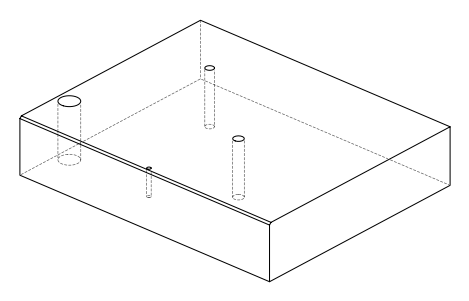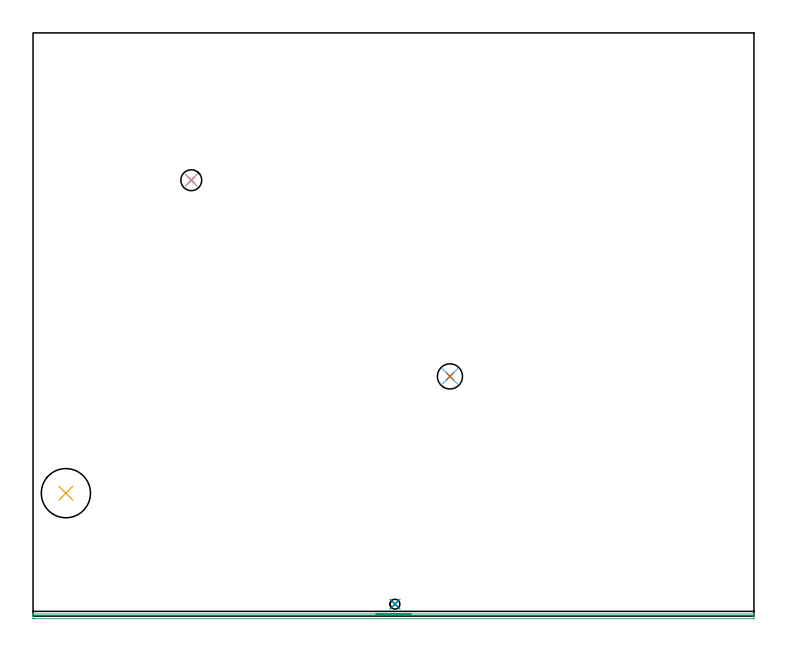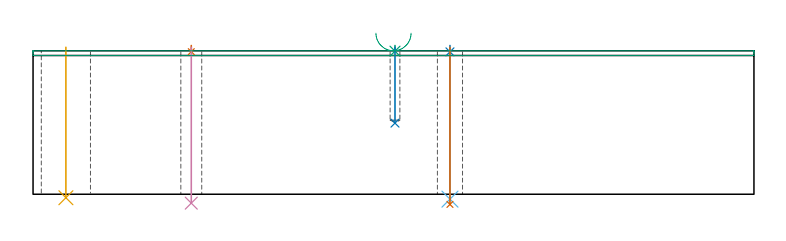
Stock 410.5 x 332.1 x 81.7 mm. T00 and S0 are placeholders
(PLAN: 9 operations, 6 tool changes, 5.1 min)
(1 SPOT_DRILL | STEP1HOLE | NXT0321_9005460120000 | 0.03 min | 1 mm3)
(2 SPOT_DRILL_1 | STEP1HOLE_2 | NXT0321_9005460120000 | 0.03 min | 2 mm3)
(3 SPOT_DRILL_2 | STEP1POCKET | NXT0321_9005460120000 | 0.03 min | 0 mm3)
(4 DRILL_THROUGH_HOLE_INTO_CENTER | STEP1HOLE | UGT0301_229 | 0.36 min | 9055 mm3)
(5 INDEXABLE_INSERT_DRILL_THROUGH_HOLE_FROM_SOLID | STEP1HOLE_1 | NXT0302_027 | 0.34 min | 50258 mm3)
(6 DRILL_THROUGH_HOLE_INTO_CENTER_1 | STEP1HOLE_2 | NXT0301_042 | 0.35 min | 3203 mm3)
(7 DRILL_TO_ENLARGE_THROUGH_HOLE | STEP1HOLE_2 | UGT0301_275 | 0.36 min | 9888 mm3)
(8 DRILL_BLIND_HOLE_INTO_CENTER | STEP1POCKET | UGT0301_179 | 0.17 min | 969 mm3)
(9 AREA_MILL | FG_CHAMFER_SURFACE | UGT0205_001 | 3.44 min | 1496 mm3)
(TOOL NXT0321_9005460120000 | NC Spot Drill, 142deg, 12mm, Carbide, Uncoated | D12 PA142 FL30 Z2)
(TOOL UGT0301_229 | Twist Drill 11.9 mm | D11.9 PA118 FL100 Z2)
(TOOL NXT0302_027 | Index. Insert Drill 28mm [880-D2800L32-05] | D28 PA176 FL140 Z2)
(TOOL NXT0301_042 | Carbide Drill 7.1mm [860.1-0710-057A1-MM 2214] | D7.1 PA140 FL85 Z2)
(TOOL UGT0301_275 | Twist Drill 14.3 mm | D14.3 PA118 FL114 Z2)
(TOOL UGT0301_179 | Twist Drill 5.6 mm | D5.6 PA118 FL55 Z2)
(TOOL UGT0205_001 | Chamfer Mill 20 x 3 x 45 deg. | D20 FL50 Z2)
(OP 1 SPOT_DRILL)
G17 G21 G94 G90
T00 M6
G54
G17 G0 G90 X90.1 Y248.2 S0 M3
G43 Z91.7 H0
G94 G81 G98 Z81.188 F250. R84.7
G80
M5
M2
(OP 2 SPOT_DRILL_1)
G17 G21 G94 G90
T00 M6
G54
G17 G0 G90 X237.4 Y136.5 S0 M3
G43 Z91.7 H0
G94 G81 G98 Z81.085 F250. R84.7
G80
M5
M2
(OP 3 SPOT_DRILL_2)
G17 G21 G94 G90
T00 M6
G54
G17 G0 G90 X206.1 Y6.8 S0 M3
G43 Z91.7 H0
G94 G81 G98 Z81.459 F250. R84.7
G80
M5
M2
(OP 4 DRILL_THROUGH_HOLE_INTO_CENTER)
G17 G21 G94 G90
T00 M6
G54
G17 G0 G90 X90.1 Y248.2 S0 M3
G43 Z91.7 H0
G94 G73 G98 Z-5.075 F250. Q10.847 R83.7
G80
M5
M2
(OP 5 INDEXABLE_INSERT_DRILL_THROUGH_HOLE_FROM_SOLID)
G17 G21 G94 G90
T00 M6
G54
G17 G0 G90 X18.7 Y70. S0 M3
G43 Z91.7 H1
G94 G81 G98 Z-1.989 F250. R83.7
G80
M5
M2
(OP 6 DRILL_THROUGH_HOLE_INTO_CENTER_1)
G17 G21 G94 G90
T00 M6
G54
G17 G0 G90 X237.4 Y136.5 S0 M3
G43 Z91.7 H1
G94 G73 G98 Z-2.792 F250. Q7.041 R83.7
G80
M5
M2
(OP 7 DRILL_TO_ENLARGE_THROUGH_HOLE)
G17 G21 G94 G90
T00 M6
G54
G17 G0 G90 X237.4 Y136.5 S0 M3
G43 Z91.7 H0
G94 G73 G98 Z-5.796 F250. Q12.499 R83.7
G80
M5
M2
(OP 8 DRILL_BLIND_HOLE_INTO_CENTER)
G17 G21 G94 G90
T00 M6
G54
G17 G0 G90 X206.1 Y6.8 S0 M3
G43 Z91.7 H0
G94 G81 G98 Z40.5 F250. R83.7
G80
M5
M2
(OP 9 AREA_MILL)
G17 G21 G94 G90
T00 M6
G54
G17 G0 G90 X195.25 Y1.2 S1061 M3
G43 Z91.7 H0
G94 G1 X195.288 Z90.828 F250.
X195.402 Z89.963
X195.591 Z89.112
X195.853 Z88.28
X196.187 Z87.474
X196.59 Z86.7
X197.058 Z85.964
X197.59 Z85.272
X198.179 Z84.629
X198.822 Z84.04
X199.514 Z83.508
X200.25 Z83.04
X201.024 Z82.637
X201.83 Z82.303
X202.662 Z82.041
X203.514 Z81.852
X204.378 Z81.738
X205.25 Z81.7
X410.326
X410.492 Y1.197 Z81.688
X410.494 Y1.19 Z81.681
X410.5 Y0.835 Z81.335
Y0.539 Z81.039
Y-0.15 Z80.345
Y-1.377 Z79.12
X410.497 Y-1.491 Z79.005
X410.089 Y-1.5 Z79.
X0.621
X0.41 Y-1.498 Z79.002
X0.003 Y-1.491 Z79.005
X0. Y-1.377 Z79.12
Y-0.15 Z80.345
Y0.539 Z81.039
Y0.835 Z81.335
X0.006 Y1.19 Z81.681
X0.008 Y1.197 Z81.688
X0.174 Y1.2 Z81.7
X205.25
X206.122 Z81.738
X206.986 Z81.852
X207.838 Z82.041
X208.67 Z82.303
X209.476 Z82.637
X210.25 Z83.04
X210.986 Z83.508
X211.678 Z84.04
X212.321 Z84.629
X212.91 Z85.272
X213.442 Z85.964
X213.91 Z86.7
X214.313 Z87.474
X214.647 Z88.28
X214.909 Z89.112
X215.098 Z89.963
X215.212 Z90.828
X215.25 Z91.7
M5
M2
